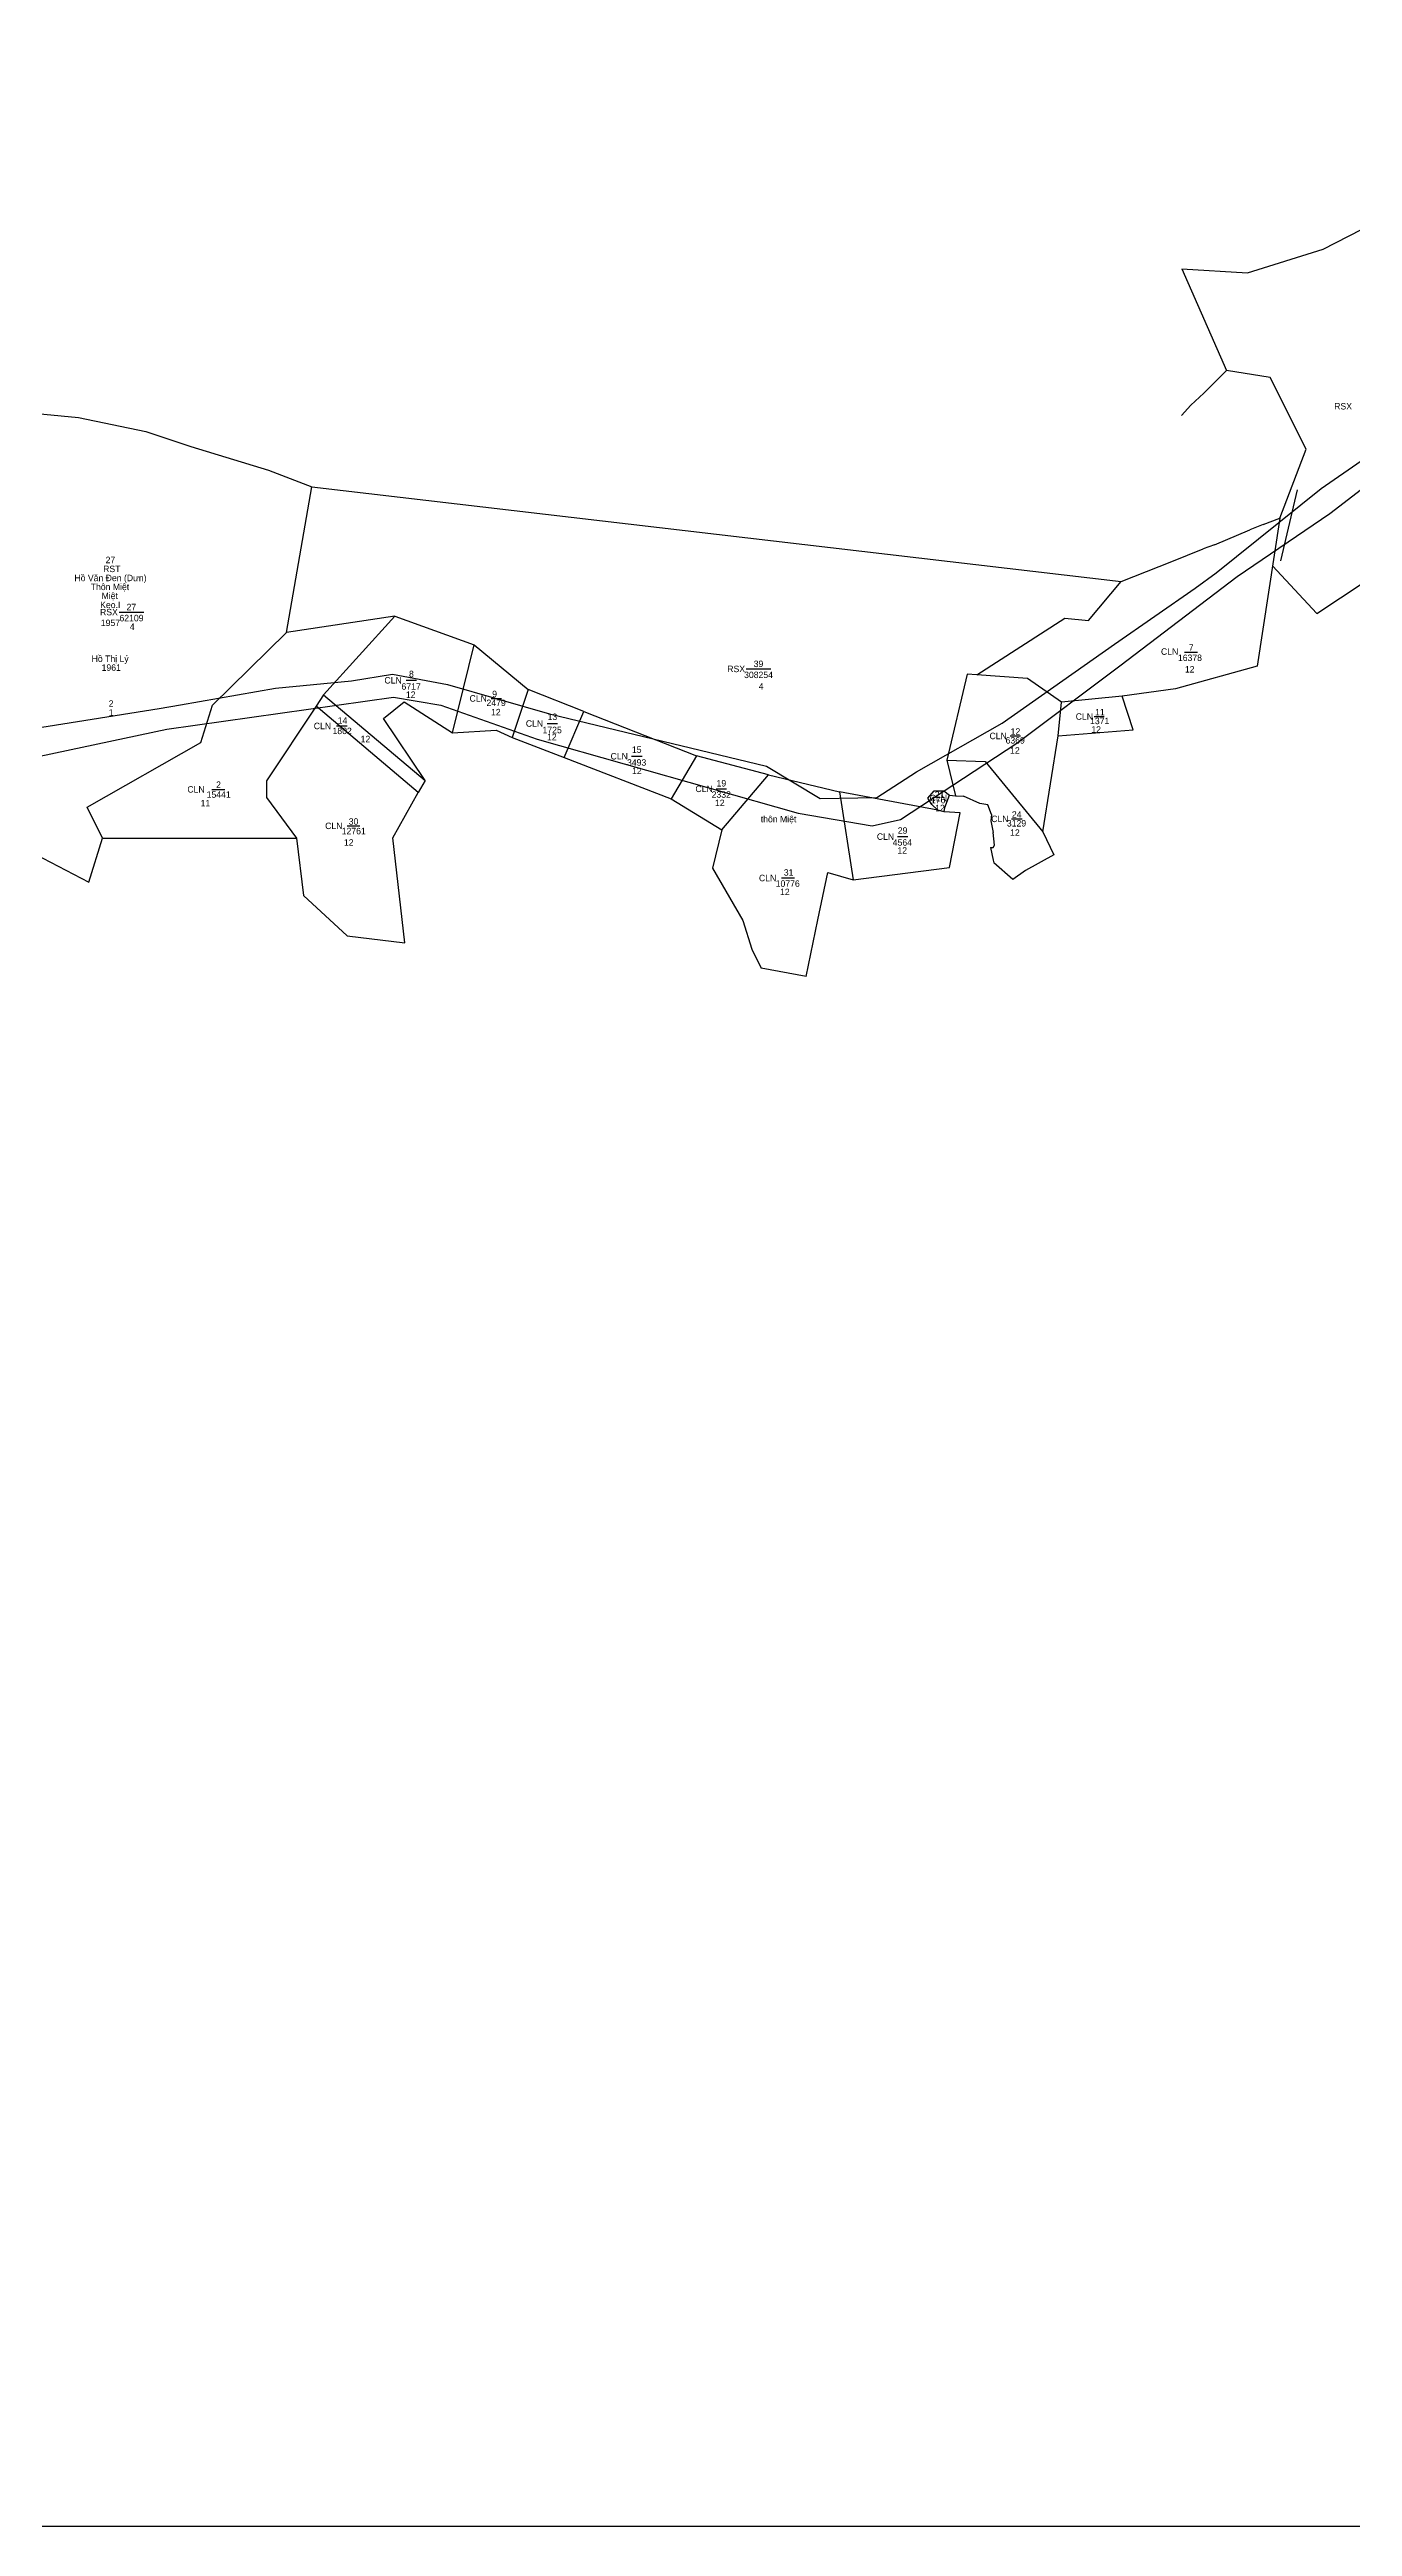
# Model space of a CAD drawing. Extents: x 553073 to 559223, y 1848083 to 1854477.
# Drawn here: x 554801 to 555808, y 1848083 to 1849998 of the extents above; entities that cross this region are included whole.
import ezdxf

# ---------------------------------------------------------------- set-up
doc = ezdxf.new("R2010")
doc.units = 0
for name, color, linetype in [('Level 10', 7, 'Continuous'), ('Level 14', 7, 'Continuous'), ('Level 15', 7, 'Continuous'), ('Level 16', 7, 'Continuous'), ('Level 17', 7, 'Continuous'), ('Level 2', 7, 'Continuous'), ('Level 36', 7, 'Continuous'), ('Level 48', 7, 'Continuous'), ('Level 5', 7, 'Continuous'), ('Level 52', 7, 'Continuous'), ('Level 54', 7, 'Continuous'), ('Level 57', 7, 'Continuous')]:
    doc.layers.add(name, color=color, linetype=linetype)

msp = doc.modelspace()

# ---------------------------------------------------------------- linework, layer by layer
at = {"layer": 'Level 10'}
for p, q in [((555676.2, 1849828.2), (555710.6, 1849749.6)), ((555675.8, 1849714.8), (555683.2, 1849722.6)), ((555693.1, 1849731.9), (555683.2, 1849722.6)), ((554984, 1849547), (555003.6, 1849659.6)), ((555701.4, 1849614.9), (555728.8, 1849626.3)), ((555738.9, 1849630.4), (555728.8, 1849626.3)), ((555751.8, 1849635.4), (555734.3, 1849521)), ((555738.9, 1849630.4), (555751.8, 1849635.4)), ((555668.4, 1849602), (555692.7, 1849611.8)), ((555701.4, 1849614.9), (555692.7, 1849611.8)), ((555112.4, 1849469.6), (555129.1, 1849537.4)), ((555129.1, 1849537.4), (555171, 1849502.9)), ((555012.8, 1849498.8), (555007, 1849490)), ((555012.8, 1849498.8), (555091.2, 1849432.6)), ((555171, 1849502.9), (555158.6, 1849466)), ((555214, 1849485.9), (555171, 1849502.9)), ((555580.6, 1849467.2), (555583.2, 1849493.2)), ((555630.1, 1849497.8), (555583.2, 1849493.2)), ((555638.5, 1849471.9), (555630.1, 1849497.8)), ((555086, 1849423.3), (555007, 1849490)), ((555198.6, 1849450.5), (555214, 1849485.9)), ((555214, 1849485.9), (555300.9, 1849451.6)), ((555158.6, 1849466), (555198.6, 1849450.5)), ((555568.8, 1849392.9), (555580.6, 1849467.2)), ((555580.6, 1849467.2), (555638.5, 1849471.9)), ((555198.6, 1849450.5), (555281.4, 1849418.4)), ((555300.9, 1849451.6), (555281.4, 1849418.4)), ((555356.6, 1849437), (555300.9, 1849451.6)), ((555320.6, 1849394.5), (555356.6, 1849437)), ((555356.6, 1849437), (555411.6, 1849424)), ((555494.6, 1849448.4), (555501.2, 1849420.7)), ((555091.2, 1849432.6), (555086, 1849423.3)), ((555281.4, 1849418.4), (555320.6, 1849394.5)), ((555411.6, 1849424), (555422, 1849356)), ((555487.5, 1849409.7), (555411.6, 1849424)), ((555496.5, 1849421.2), (555501.2, 1849420.7)), ((555501.2, 1849420.7), (555507.4, 1849420.6)), ((555492.5, 1849408.4), (555487.5, 1849409.7)), ((555504.8, 1849407.7), (555492.5, 1849408.4)), ((554842, 1849388), (554991.9, 1849388.2)), ((555568.8, 1849392.9), (555577.3, 1849375.1)), ((555545.4, 1849356.2), (555530.8, 1849369.1)), ((555031.1, 1849312.6), (555075.5, 1849307.2)), ((555343.9, 1849302.3), (555351.1, 1849287.6)), ((555385.7, 1849281.3), (555351.1, 1849287.6))]:
    msp.add_line(p, q, dxfattribs=at)
for points in [[(555751.8, 1849635.4), (555772.3, 1849688.8), (555744.4, 1849744.2), (555710.6, 1849749.6), (555693.1, 1849731.9)], [(554726, 1849609), (554728, 1849692), (554735.6, 1849715.5), (554777.7, 1849717.6), (554823.3, 1849713.2), (554875.5, 1849702.3)], [(554875.5, 1849702.3), (554910.2, 1849690.7), (554970.3, 1849672.6), (555003.6, 1849659.6)], [(555746.2, 1849598.5), (555780.5, 1849561.7), (555979.3, 1849693.4)], [(555517.6, 1849514.3), (555585.7, 1849558.1), (555604, 1849556.2), (555629.2, 1849586.4), (555668.4, 1849602)], [(554765, 1849550), (554778, 1849382), (554831.4, 1849354), (554842, 1849388), (554830, 1849412), (554918, 1849462), (554927, 1849491), (554984, 1849547)], [(555012.8, 1849498.8), (555067.8, 1849559.7), (555129.1, 1849537.4)], [(555517.6, 1849514.3), (555510.3, 1849514.8), (555494.6, 1849448.4)], [(555583.2, 1849493.2), (555556.9, 1849511.4), (555517.6, 1849514.3)], [(555734.3, 1849521), (555671.2, 1849503.5), (555630.1, 1849497.8)], [(555091.2, 1849432.6), (555059.1, 1849480.5), (555075, 1849493.4), (555112.4, 1849469.6)], [(555007, 1849490), (554968.6, 1849432.3), (554968.6, 1849419.4), (554991.9, 1849388.2), (554997.2, 1849343.9), (555031.1, 1849312.6)], [(555112.4, 1849469.6), (555146.2, 1849471.5), (555158.6, 1849466)], [(555494.6, 1849448.4), (555524.2, 1849447.3), (555568.8, 1849392.9)], [(555075.5, 1849307.2), (555066.4, 1849388.3), (555086, 1849423.3)], [(555487.5, 1849409.7), (555482.8, 1849414), (555479.9, 1849419.1), (555484.7, 1849424.7), (555492.2, 1849424.7), (555496.5, 1849421.2)], [(555492.5, 1849408.4), (555492.9, 1849411.9), (555496.5, 1849421.2)], [(555528.9, 1849406.3), (555526.3, 1849413.9), (555520.1, 1849414.8), (555507.4, 1849420.6)], [(555422, 1849356), (555496.6, 1849365.4), (555504.8, 1849407.7)], [(555528.9, 1849406.3), (555528.5, 1849401.5), (555530.4, 1849392.6)], [(555320.6, 1849394.5), (555313.5, 1849365), (555336.7, 1849324.4), (555343.9, 1849302.3)], [(555528.3, 1849380.8), (555530.2, 1849380.9), (555531.4, 1849382.8), (555530.4, 1849392.6)], [(555528.3, 1849380.8), (555530.3, 1849371.1), (555530.8, 1849369.1)], [(555385.7, 1849281.3), (555394.8, 1849325), (555402.4, 1849361.5), (555422, 1849356)], [(555577.3, 1849375.1), (555555.3, 1849363.2), (555545.4, 1849356.2)]]:
    msp.add_lwpolyline(points, dxfattribs=at)
at = {"layer": 'Level 16'}
msp.add_line((554926.4, 1849425.8), (554936.4, 1849425.8), dxfattribs=at)
for points in [[(554854.7, 1849562.8), (554873.8, 1849562.8)], [(555678.1, 1849531.8), (555688.3, 1849531.8)], [(555339.4, 1849518.9), (555358.5, 1849518.9)], [(555076.5, 1849510.1), (555084.7, 1849510.1)], [(555142.3, 1849496.1), (555150.4, 1849496.1)], [(555022.8, 1849474.9), (555030.9, 1849474.9)], [(555185.6, 1849476.7), (555193.7, 1849476.7)], [(555608.4, 1849482.1), (555616.2, 1849482.1)], [(555543.5, 1849467.1), (555551.5, 1849467.1)], [(555250.8, 1849451.4), (555258.9, 1849451.4)], [(555316.2, 1849426.2), (555324.3, 1849426.2)], [(555031, 1849397.6), (555040.8, 1849397.6)], [(555544.5, 1849403), (555552.6, 1849403)], [(555456.3, 1849389.3), (555464.3, 1849389.3)], [(555366.6, 1849357.4), (555376.8, 1849357.4)]]:
    msp.add_lwpolyline(points, dxfattribs=at)
at = {"layer": 'Level 2'}
msp.add_line((555765.3, 1849657.3), (555752.3, 1849602.4), dxfattribs=at)
at = {"layer": 'Level 36'}
for p, q in [((555003.6, 1849659.6), (555629.2, 1849586.4)), ((555067.8, 1849559.7), (554984, 1849547))]:
    msp.add_line(p, q, dxfattribs=at)
at = {"layer": 'Level 5'}
msp.add_lwpolyline([(559223.2, 1848083.4), (553827.8, 1848083.4), (553827.8, 1851911.7), (559223.2, 1851911.7)], close=True, dxfattribs=at)
at = {"layer": 'Level 52'}
msp.add_lwpolyline([(555676.2, 1849828.2), (555726.9, 1849825), (555785.3, 1849843.4), (555814.9, 1849858.6)], dxfattribs=at)
at = {"layer": 'Level 57'}
for p, q in [((555790.5, 1849639), (555857, 1849690.2)), ((555718.9, 1849590.4), (555790.5, 1849639)), ((555628.3, 1849521.4), (555718.9, 1849590.4)), ((555548.7, 1849461.4), (555628.3, 1849521.4)), ((554891.6, 1849472.3), (555066.9, 1849497)), ((555066.9, 1849497), (555103.4, 1849491)), ((555103.4, 1849491), (555177.9, 1849464.7)), ((554757.2, 1849443.7), (554891.6, 1849472.3)), ((555177.9, 1849464.7), (555379.7, 1849407.5)), ((555458.7, 1849402.5), (555548.7, 1849461.4)), ((555379.7, 1849407.5), (555436.7, 1849397.5)), ((555436.7, 1849397.5), (555458.7, 1849402.5))]:
    msp.add_line(p, q, dxfattribs=at)
msp.add_lwpolyline([(554551.3, 1849422.7), (554642.5, 1849435.5), (554747.9, 1849466.3), (554885.8, 1849488.4), (554902.1, 1849491.1), (554975.6, 1849504.1), (555034.3, 1849509.8), (555066.1, 1849514.8), (555108.5, 1849506.8), (555187.5, 1849484.1), (555355.1, 1849443.8), (555396.6, 1849418.7), (555440.3, 1849419.4), (555471.1, 1849439.4), (555537.3, 1849477), (555624.1, 1849537.9), (555686.5, 1849581.2), (555702.7, 1849593.1), (555783.8, 1849658.3), (555880, 1849724.9)], dxfattribs=at)

# ---------------------------------------------------------------- texts
at = {"layer": 'Level 14'}
for s, p in [('27', (554860.5, 1849564.2)), ('7', (555681.5, 1849532.9)), ('8', (555078.8, 1849512.5)), ('39', (555345.2, 1849520.3)), ('9', (555143.1, 1849497)), ('14', (555023.7, 1849476.5)), ('13', (555185.9, 1849479.4)), ('11', (555609.1, 1849483)), ('15', (555251.1, 1849454)), ('12', (555543.8, 1849468)), ('2', (554929.7, 1849426.9)), ('21', (555485.2, 1849419.2)), ('30', (555032.2, 1849398.5)), ('24', (555544.8, 1849403.9)), ('29', (555456.6, 1849391.5)), ('31', (555368.5, 1849359.1))]:
    msp.add_text(s, height=5, dxfattribs=at).set_placement(p)
at = {"layer": 'Level 15'}
for s, p in [('62109', (554855, 1849555.7)), ('308254', (555337.8, 1849511.8)), ('16378', (555673.1, 1849525)), ('6717', (555073, 1849502.8)), ('2479', (555138.7, 1849490.2)), ('1802', (555019.7, 1849468.5)), ('1725', (555182, 1849469.2)), ('1371', (555605.2, 1849476.2)), ('6369', (555539.9, 1849461.2)), ('3493', (555247.3, 1849444.1)), ('15441', (554922.4, 1849419.3)), ('2332', (555312.7, 1849419.3)), ('176', (555482.2, 1849415.1)), ('3129', (555540.9, 1849397.1)), ('12761', (555026.8, 1849391.1)), ('4564', (555452.7, 1849382.3)), ('10776', (555362.2, 1849350.5))]:
    msp.add_text(s, height=5, dxfattribs=at).set_placement(p)
at = {"layer": 'Level 16'}
for s, p in [('RSX', (555793.9, 1849719.4)), ('RSX', (554840, 1849560.3)), ('CLN', (555660, 1849529.8)), ('CLN', (555059.8, 1849507.6)), ('RSX', (555324.8, 1849516.4)), ('CLN', (555125.6, 1849493.6)), ('CLN', (555005.2, 1849472.3)), ('CLN', (555169.1, 1849474.2)), ('CLN', (555594.1, 1849479.6)), ('CLN', (555527.5, 1849464.6)), ('CLN', (555234.6, 1849448.9)), ('CLN', (554907.5, 1849423.3)), ('CLN', (555300.2, 1849423.7)), ('19', (555316.5, 1849428)), ('CLN', (555481.2, 1849416.6)), ('CLN', (555014, 1849395.1)), ('CLN', (555528.8, 1849400.5)), ('CLN', (555440.4, 1849386.8)), ('CLN', (555349.3, 1849354.8))]:
    msp.add_text(s, height=5, dxfattribs=at).set_placement(p)
at = {"layer": 'Level 17'}
for s, p in [('4', (554863, 1849549)), ('12', (555678.5, 1849516.1)), ('12', (555076.4, 1849496.5)), ('4', (555349.1, 1849502.9)), ('12', (555142.2, 1849483)), ('12', (555606.2, 1849469.6)), ('12', (555041.4, 1849462.2)), ('12', (555185.5, 1849463.8)), ('12', (555543.4, 1849453.4)), ('12', (555251.2, 1849437.6)), ('11', (554917.7, 1849412.6)), ('12', (555315.3, 1849412.9)), ('12', (555485.5, 1849408.9)), ('12', (555028.5, 1849382.3)), ('12', (555456.3, 1849376.1)), ('12', (555543.4, 1849389.9)), ('12', (555365.6, 1849344.1))]:
    msp.add_text(s, height=5, dxfattribs=at).set_placement(p)
at = {"layer": 'Level 48'}
msp.add_text('thôn Miệt', height=5, dxfattribs=at).set_placement((555350.7, 1849400.3))
at = {"layer": 'Level 54'}
for s, p in [('Hồ Văn Đen (Dưn)', (554820.2, 1849586.7)), ('RST', (554842.4, 1849593.7)), ('27', (554844.3, 1849600.6)), ('Thôn Miệt', (554832.8, 1849579.8)), ('Keo.I', (554840.1, 1849565.9)), ('Miệt', (554841.2, 1849572.9)), ('1957', (554840.6, 1849552)), ('Hồ Thị Lý', (554833.5, 1849524.3)), ('1961', (554841.2, 1849517.4)), ('2', (554846.7, 1849489.6)), ('1', (554846.7, 1849482.7))]:
    msp.add_text(s, height=5, dxfattribs=at).set_placement(p)

doc.saveas('drawing.dxf')
